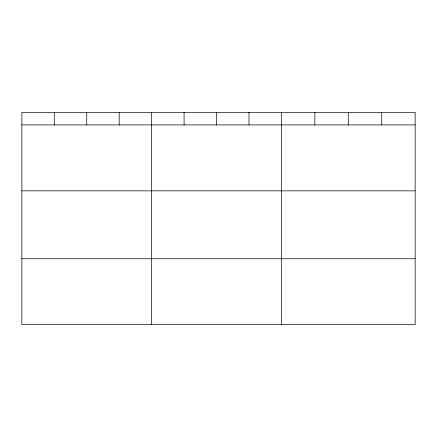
<?xml version="1.0" encoding="UTF-8"?>
<svg xmlns="http://www.w3.org/2000/svg" width="437" height="437" viewBox="0 0 437 437"><rect width="100%" height="100%" fill="white"/><g stroke="black" fill="none" stroke-linecap="round" stroke-linejoin="round"><path stroke-width="0.66" d="M415.15 124.922L415.15 324.664L21.85 324.664L21.85 112.336L415.15 112.336L415.15 124.922L21.85 124.922M21.85 190.838L415.15 190.838M21.85 258.748L415.15 258.748M381.719 112.336L381.719 124.922M348.289 112.336L348.289 124.922M314.858 112.336L314.858 124.922M281.428 112.336L281.428 324.664M248.981 112.336L248.981 124.922M216.534 112.336L216.534 124.922M184.086 112.336L184.086 124.922M151.639 112.336L151.639 324.664M119.192 112.336L119.192 124.922M86.745 112.336L86.745 124.922M54.297 112.336L54.297 124.922"/></g></svg>
